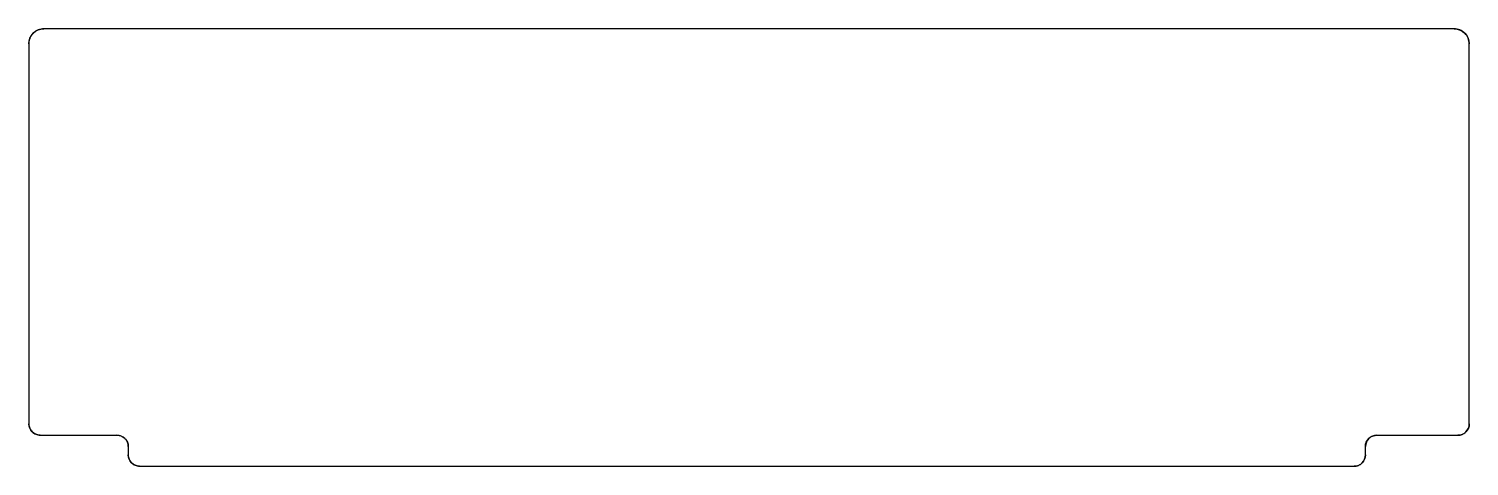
# Model space of a CAD drawing. Header units: millimetres. Extents: x -86 to 104, y 31 to 89.
import ezdxf

# ---------------------------------------------------------------- set-up
doc = ezdxf.new("R2010")
doc.units = ezdxf.units.MM
doc.linetypes.add('HIDDEN', pattern=[9.525, 6.35, -3.175])
doc.layers.get('0').update_dxf_attribs({"color": 253, "lineweight": 70, "true_color": 0x8faf8f})
doc.layers.add('Hidden', color=254, linetype='HIDDEN', lineweight=70, true_color=0xd9d9d9)

msp = doc.modelspace()

# ---------------------------------------------------------------- linework, layer by layer
at = {"color": 254, "lineweight": -3, "true_color": 0xd9d9d9}
for p, q in [((102.04, 89.08), (-84.38, 89.09)), ((-86.38, 87.09), (-86.38, 36.86)), ((104.04, 36.85), (104.04, 87.08)), ((-84.88, 35.36), (-74.74, 35.36)), ((91.82, 35.35), (102.54, 35.35)), ((-73.24, 33.86), (-73.24, 32.76)), ((90.32, 32.75), (90.32, 33.85)), ((-71.74, 31.26), (88.82, 31.25))]:
    msp.add_line(p, q, dxfattribs=at)
at = {"color": 254, "lineweight": -3, "true_color": 0xd9d9d9, "extrusion": (3.87228e-33, -4.79455e-33, -1)}
for centre, major_axis, start_param, end_param in [((-84.38, 87.09), (-1.26, 1.56), 5.391783, 6.962579), ((-71.74, 32.76), (-0.94, 1.17), 3.820987, 5.391783)]:
    msp.add_ellipse(centre, major_axis=major_axis, ratio=1, start_param=start_param, end_param=end_param, dxfattribs=at)
at = {"color": 254, "lineweight": -3, "true_color": 0xd9d9d9}
for centre, major_axis, start_param, end_param in [((-84.38, 87.09), (1.26, -1.56), 2.462199, 3.247597), ((102.04, 87.08), (1.26, -1.56), 0.891402, 2.462199), ((102.54, 36.85), (0.94, -1.17), 0.106004, 0.891402), ((-74.74, 33.86), (0.94, -1.17), 0.891402, 2.462199), ((91.82, 33.85), (0.94, -1.17), 2.462199, 4.032995), ((88.82, 32.75), (0.94, -1.17), 0.106004, 0.891402)]:
    msp.add_ellipse(centre, major_axis=major_axis, ratio=1, start_param=start_param, end_param=end_param, dxfattribs=at)
at = {"color": 254, "lineweight": -3, "true_color": 0xd9d9d9, "extrusion": (0, 0, -1)}
for centre, major_axis, start_param, end_param in [((102.04, 87.08), (-1.26, 1.56), 0.679394, 2.25019), ((-84.88, 36.86), (-0.94, 1.17), 3.820987, 5.391783)]:
    msp.add_ellipse(centre, major_axis=major_axis, ratio=1, start_param=start_param, end_param=end_param, dxfattribs=at)
at = {"color": 254, "lineweight": -3, "true_color": 0xd9d9d9, "extrusion": (4.79455e-33, 3.87228e-33, -1)}
msp.add_ellipse((102.54, 36.85), major_axis=(-0.94, 1.17), ratio=1, start_param=2.25019, end_param=3.820987, dxfattribs=at)
at = {"color": 254, "lineweight": -3, "true_color": 0xd9d9d9, "extrusion": (8.66683e-33, -9.22264e-34, -1)}
for centre, start_param, end_param in [((91.82, 33.85), 5.391783, 6.177181), ((88.82, 32.75), 2.25019, 3.820987)]:
    msp.add_ellipse(centre, major_axis=(-0.94, 1.17), ratio=1, start_param=start_param, end_param=end_param, dxfattribs=at)
at = {"layer": 'Hidden', "lineweight": -3}
for centre, major_axis, start_param, end_param in [((-84.38, 87.09), (1.26, -1.56), 3.247597, 4.032995), ((-84.88, 36.86), (0.94, -1.17), 4.032995, 5.603791), ((102.54, 36.85), (0.94, -1.17), 5.603791, 6.389189), ((-71.74, 32.76), (0.94, -1.17), 4.032995, 5.603791), ((88.82, 32.75), (0.94, -1.17), 5.603791, 6.389189)]:
    msp.add_ellipse(centre, major_axis=major_axis, ratio=1, start_param=start_param, end_param=end_param, dxfattribs=at)
at = {"layer": 'Hidden', "lineweight": -3, "extrusion": (0, 0, -1)}
msp.add_ellipse((-74.74, 33.86), major_axis=(-0.94, 1.17), ratio=1, start_param=0.679394, end_param=2.25019, dxfattribs=at)
at = {"layer": 'Hidden', "lineweight": -3, "extrusion": (8.66683e-33, -9.22264e-34, -1)}
msp.add_ellipse((91.82, 33.85), major_axis=(-0.94, 1.17), ratio=1, start_param=6.177181, end_param=6.962579, dxfattribs=at)

doc.saveas('drawing.dxf')
